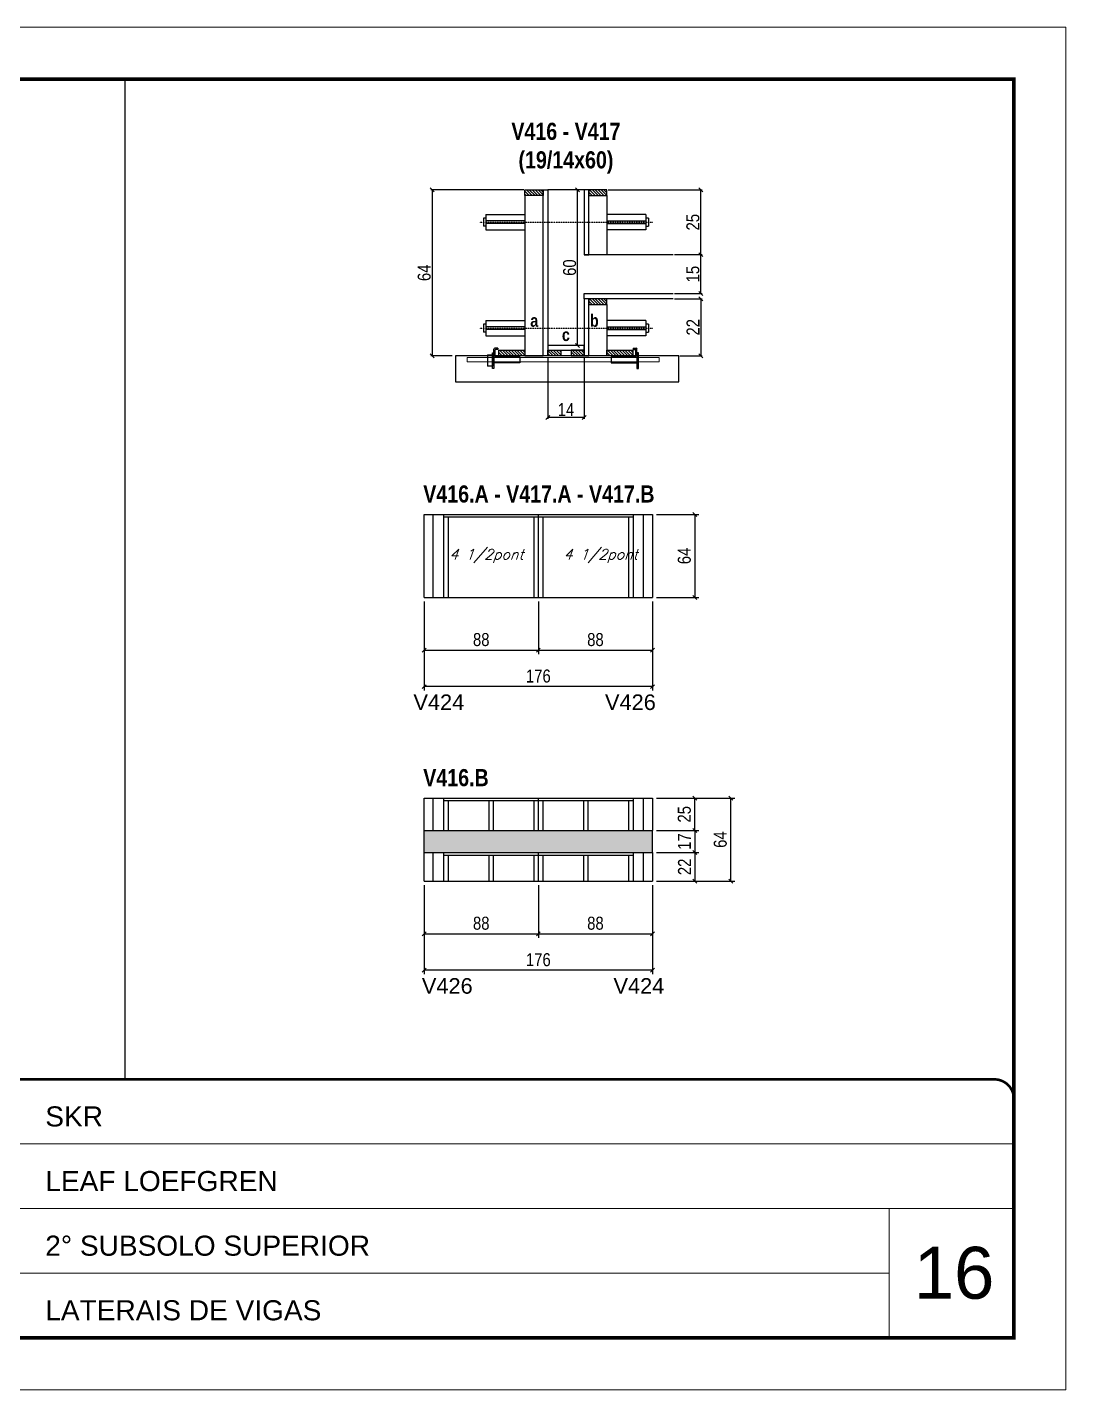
# Model space of a CAD drawing. Extents: x 3309 to 9590, y -2522 to 15424.
# Drawn here: x 8763 to 9563, y 10112 to 11162 of the extents above; entities that cross this region are included whole.
import ezdxf

# ---------------------------------------------------------------- set-up
doc = ezdxf.new("R2010")
doc.units = 0
for name, pattern in [('CONTINUO', [0]), ('DASHED', [0.75, 0.5, -0.25]), ('HIDDEN', [0.375, 0.25, -0.125])]:
    doc.linetypes.add(name, pattern=pattern)
for name, color, linetype in [('5', 5, 'Continuous'), ('barrote', 251, 'Continuous'), ('COTA', 241, 'Continuous'), ('detalhes', 4, 'Continuous'), ('NOMENCLATURA', 7, 'Continuous'), ('Painéis', 200, 'Continuous'), ('presilha', 1, 'Continuous'), ('SARR_2.2x10', 60, 'Continuous'), ('SARR_2.2x7', 40, 'Continuous'), ('SARR_3.5x7', 81, 'Continuous'), ('TENSOR', 3, 'Continuous'), ('texto', 7, 'Continuous')]:
    doc.layers.add(name, color=color, linetype=linetype)
for name, color, linetype, lineweight in [('CARIMBO', 255, 'Continuous', 9), ('CONCRETO', 251, 'Continuous', 25), ('Folhas', 255, 'Continuous', 9), ('SARRAFO DE PRESSAO', 251, 'DASHED', 9), ('SCO-___-LAJ', 2, 'Continuous', 0)]:
    doc.layers.add(name, color=color, linetype=linetype, lineweight=lineweight)
doc.styles.add('ARIAL', font='arial.ttf')
doc.styles.add('COTA TECNICA', font='techl___.ttf', dxfattribs={"height": 10})
doc.styles.add('COTA TECNICA 2X', font='techl___.ttf', dxfattribs={"height": 10})
doc.styles.add('Romans', font='romans.shx')
doc.styles.get("Standard").update_dxf_attribs({"font": 'arial.ttf'})
doc.styles.add('TECNICA', font='techb___.ttf', dxfattribs={"height": 10})
doc.dimstyles.new('PAINEL', dxfattribs={"dimtxt": 10, "dimasz": 3, "dimexe": 3, "dimexo": 3, "dimgap": 3, "dimtad": 1, "dimdec": 1, "dimzin": 12, "dimdsep": 46, "dimtxsty": 'COTA TECNICA', "dimblk1": 'OBLIQUE', "dimblk2": 'OBLIQUE', "dimsah": 1, "dimcen": 0.9, "dimclrd": 4, "dimclre": 4, "dimclrt": 240, "dimadec": 1, "dimazin": 3, "dimtfac": 1, "dimtdec": 1, "dimtmove": 0, "dimatfit": 3, "dimfxl": 1, "dimtolj": 1, "dimtzin": 12, "dimarcsym": 0})
doc.dimstyles.new('SECAO', dxfattribs={"dimscale": 0.333333, "dimtxt": 5, "dimasz": 9, "dimexe": 3, "dimexo": 3, "dimgap": 3, "dimtad": 1, "dimdec": 1, "dimlfac": 0.5, "dimzin": 12, "dimdsep": 46, "dimtxsty": 'COTA TECNICA 2X', "dimblk1": 'OBLIQUE', "dimblk2": 'OBLIQUE', "dimsah": 1, "dimcen": 0.9, "dimclrd": 4, "dimclre": 4, "dimclrt": 240, "dimadec": 1, "dimazin": 3, "dimtfac": 1, "dimtdec": 1, "dimtmove": 0, "dimatfit": 3, "dimfxl": 1, "dimtolj": 1, "dimtzin": 12, "dimarcsym": 0})

# ---------------------------------------------------------------- blocks, each defined once
blk = doc.blocks.new('9999999999')
at = {"color": 30, "linetype": 'CONTINUO'}
for p, q in [((98564.6, 34379.6), (99584, 34379.6)), ((98564.6, 34329.8), (99488, 34329.8)), ((99584, 34329.8), (99488, 34329.8)), ((99488, 34329.8), (99488, 34230.2)), ((98564.6, 34280), (99488, 34280))]:
    blk.add_line(p, q, dxfattribs=at)
at = {"color": 30, "linetype": 'CONTINUO', "const_width": 2}
blk.add_lwpolyline([(99584, 34230.2), (99584, 34414.4, 0.414214), (99569, 34429.4), (98229, 34429.4, 0.414214), (98214, 34414.4), (98214, 34245.2, 0.414214), (98229, 34230.2), (99584, 34230.2)], format="xyb", dxfattribs=at)
at = {"layer": 'Folhas'}
blk.add_lwpolyline([(98139, 34190.2), (99624, 34190.2), (99624, 35240.2), (98139, 35240.2)], close=True, dxfattribs=at)
at = {"layer": 'Folhas', "color": 30, "const_width": 3}
blk.add_lwpolyline([(98214, 34230.2), (99584, 34230.2), (99584, 35200.2), (98214, 35200.2)], close=True, dxfattribs=at)
at = {"color": 7, "linetype": 'Continuous', "ltscale": 5, "style": 'ARIAL'}
for s, height, p in [('SKR', 15.48, (98837.7, 34393.1)), ('LEAF LOEFGREN', 15.483, (98837.7, 34343.3)), ('2° SUBSOLO SUPERIOR', 15.483, (98837.7, 34293.5)), ('LATERAIS DE VIGAS', 15.483, (98837.7, 34243.7))]:
    blk.add_text(s, height=height, dxfattribs=at).set_placement(p)
blk = doc.blocks.new('_Oblique')
at = {"color": 0, "linetype": 'ByBlock', "lineweight": -2}
blk.add_line((-0.5, -0.5), (0.5, 0.5), dxfattribs=at)
blk = doc.blocks.new('*D1242')
at = {"layer": 'COTA', "color": 4, "lineweight": -2, "transparency": 16777216}
for p, q in [((9163.8, 10907.9), (9163.8, 10860.4)), ((9191.8, 10907.9), (9191.8, 10860.4)), ((9191.8, 10861.4), (9163.8, 10861.4))]:
    blk.add_line(p, q, dxfattribs=at)
at = {"layer": 'Defpoints', "color": 0, "transparency": 16777216}
for p in [(9163.8, 10908.9), (9191.8, 10908.9), (9163.8, 10861.4)]:
    blk.add_point(p, dxfattribs=at)
at = {"layer": 'COTA', "color": 4, "lineweight": -2, "transparency": 16777216, "xscale": 3, "yscale": 3, "zscale": 3, "rotation": 180}
blk.add_blockref('_Oblique', (9163.8, 10861.4), dxfattribs=at)
at = {"layer": 'COTA', "color": 4, "lineweight": -2, "transparency": 16777216, "xscale": 3, "yscale": 3, "zscale": 3}
blk.add_blockref('_Oblique', (9191.8, 10861.4), dxfattribs=at)
at = {"layer": 'COTA', "color": 240, "transparency": 16777216, "insert": (9177.8, 10867.5), "char_height": 10, "attachment_point": 5, "style": 'COTA TECNICA 2X'}
blk.add_mtext('\\A1;14', dxfattribs=at)
blk = doc.blocks.new('PRESILHA METÁLICA 1')
at = {"layer": 'presilha'}
for p, q in [((7.5, 10.6), (7.5, 19.9)), ((12, 21), (8.6, 21)), ((9, 11.6), (9, 18.9)), ((12, 19.5), (9.6, 19.5)), ((12, 21), (12, 19.5)), ((0, 13), (6, 13)), ((0, 13), (0, 0)), ((6, 0), (0, 0)), ((6, 15.5), (7.5, 15.5)), ((6, -2.5), (6, 15.5)), ((6, 13), (6, 0)), ((7.5, 15.5), (7.5, -2.5)), ((37.5, 4.1), (7.5, 4.1)), ((37.5, 11), (9.6, 11)), ((37.5, 11), (37.5, 4.1)), ((7.5, -2.5), (6, -2.5))]:
    blk.add_line(p, q, dxfattribs=at)
for centre, radius, start, end in [((8.6, 19.9), 1.14, 90, 180), ((9.6, 18.9), 0.57, 90, 180), ((9.6, 11.6), 0.57, 180, 270)]:
    blk.add_arc(centre, radius, start, end, dxfattribs=at)
blk = doc.blocks.new('PRESILHA METÁLICA 2')
at = {"layer": 'presilha'}
for p, q in [((-5.2, 23.5), (-5.2, 22)), ((-5.2, 23.5), (-1.9, 23.5)), ((-5.2, 22), (-2.8, 22)), ((-2.2, 14.1), (-2.2, 21.4)), ((0.8, 18), (-0.8, 18)), ((-0.8, 18), (-0.8, 0)), ((-0.8, 14.6), (-0.8, 22.4)), ((0.8, 0), (0.8, 18)), ((-30.8, 13.5), (-30.8, 6.6)), ((-30.8, 13.5), (-2.8, 13.5)), ((-30.8, 6.6), (-0.8, 6.6)), ((-0.8, 0), (0.8, 0))]:
    blk.add_line(p, q, dxfattribs=at)
for centre, radius, start, end in [((-2.8, 21.4), 0.57, 0, 90), ((-1.9, 22.4), 1.14, 0, 90), ((-2.8, 14.1), 0.57, 270, 0)]:
    blk.add_arc(centre, radius, start, end, dxfattribs=at)
blk = doc.blocks.new('*D1243')
at = {"layer": 'COTA', "color": 4, "lineweight": -2, "transparency": 16777216}
for p, q in [((9145.2, 11036.9), (9073.7, 11036.9)), ((9074.7, 11036.9), (9074.7, 10908.9)), ((9090, 10908.9), (9073.7, 10908.9))]:
    blk.add_line(p, q, dxfattribs=at)
at = {"layer": 'Defpoints', "color": 0, "transparency": 16777216}
for p in [(9146.2, 11036.9), (9074.7, 10908.9), (9091, 10908.9)]:
    blk.add_point(p, dxfattribs=at)
at = {"layer": 'COTA', "color": 4, "lineweight": -2, "transparency": 16777216, "xscale": 3, "yscale": 3, "zscale": 3}
for p, rotation in [((9074.7, 11036.9), 90), ((9074.7, 10908.9), 270)]:
    blk.add_blockref('_Oblique', p, dxfattribs=dict(at, rotation=rotation))
at = {"layer": 'COTA', "color": 240, "transparency": 16777216, "insert": (9068.6, 10972.9), "char_height": 10, "attachment_point": 5, "rotation": 90, "style": 'COTA TECNICA 2X'}
blk.add_mtext('\\A1;64', dxfattribs=at)
blk = doc.blocks.new('*D1244')
at = {"layer": 'COTA', "color": 4, "lineweight": -2, "transparency": 16777216}
for p, q in [((9261.5, 10952.9), (9282.7, 10952.9)), ((9281.7, 10952.9), (9281.7, 10908.9)), ((9265.6, 10908.9), (9282.7, 10908.9))]:
    blk.add_line(p, q, dxfattribs=at)
at = {"layer": 'Defpoints', "color": 0, "transparency": 16777216}
for p in [(9260.5, 10952.9), (9264.6, 10908.9), (9281.7, 10908.9)]:
    blk.add_point(p, dxfattribs=at)
at = {"layer": 'COTA', "color": 4, "lineweight": -2, "transparency": 16777216, "xscale": 3, "yscale": 3, "zscale": 3}
for p, rotation in [((9281.7, 10952.9), 90), ((9281.7, 10908.9), 270)]:
    blk.add_blockref('_Oblique', p, dxfattribs=dict(at, rotation=rotation))
at = {"layer": 'COTA', "color": 240, "transparency": 16777216, "insert": (9275.7, 10930.9), "char_height": 10, "attachment_point": 5, "rotation": 90, "style": 'COTA TECNICA 2X'}
blk.add_mtext('\\A1;22', dxfattribs=at)
blk = doc.blocks.new('*D1245')
at = {"layer": 'COTA', "color": 4, "lineweight": -2, "transparency": 16777216}
for p, q in [((9190.8, 11036.9), (9185.7, 11036.9)), ((9186.7, 10916.9), (9186.7, 11036.9)), ((9190.8, 10916.9), (9185.7, 10916.9))]:
    blk.add_line(p, q, dxfattribs=at)
at = {"layer": 'Defpoints', "color": 0, "transparency": 16777216}
for p in [(9186.7, 11036.9), (9191.8, 11036.9), (9191.8, 10916.9)]:
    blk.add_point(p, dxfattribs=at)
at = {"layer": 'COTA', "color": 4, "lineweight": -2, "transparency": 16777216, "xscale": 3, "yscale": 3, "zscale": 3}
for p, rotation in [((9186.7, 11036.9), 90), ((9186.7, 10916.9), 270)]:
    blk.add_blockref('_Oblique', p, dxfattribs=dict(at, rotation=rotation))
at = {"layer": 'COTA', "color": 240, "transparency": 16777216, "insert": (9180.6, 10976.9), "char_height": 10, "attachment_point": 5, "rotation": 90, "style": 'COTA TECNICA 2X'}
blk.add_mtext('\\A1;60', dxfattribs=at)
blk = doc.blocks.new('*D1246')
at = {"layer": 'COTA', "color": 4, "lineweight": -2, "transparency": 16777216}
for p, q in [((9261.5, 10986.9), (9282.7, 10986.9)), ((9281.7, 10956.9), (9281.7, 10986.9)), ((9261.5, 10956.9), (9282.7, 10956.9))]:
    blk.add_line(p, q, dxfattribs=at)
at = {"layer": 'Defpoints', "color": 0, "transparency": 16777216}
for p in [(9260.5, 10986.9), (9281.7, 10986.9), (9260.5, 10956.9)]:
    blk.add_point(p, dxfattribs=at)
at = {"layer": 'COTA', "color": 4, "lineweight": -2, "transparency": 16777216, "xscale": 3, "yscale": 3, "zscale": 3}
for p, rotation in [((9281.7, 10986.9), 90), ((9281.7, 10956.9), 270)]:
    blk.add_blockref('_Oblique', p, dxfattribs=dict(at, rotation=rotation))
at = {"layer": 'COTA', "color": 240, "transparency": 16777216, "insert": (9275.6, 10971.9), "char_height": 10, "attachment_point": 5, "rotation": 90, "style": 'COTA TECNICA 2X'}
blk.add_mtext('\\A1;15', dxfattribs=at)
blk = doc.blocks.new('*D1247')
at = {"layer": 'COTA', "color": 4, "lineweight": -2, "transparency": 16777216}
for p, q in [((9210.4, 11036.9), (9282.7, 11036.9)), ((9281.7, 10986.9), (9281.7, 11036.9)), ((9261.5, 10986.9), (9282.7, 10986.9))]:
    blk.add_line(p, q, dxfattribs=at)
at = {"layer": 'Defpoints', "color": 0, "transparency": 16777216}
for p in [(9209.4, 11036.9), (9281.7, 11036.9), (9260.5, 10986.9)]:
    blk.add_point(p, dxfattribs=at)
at = {"layer": 'COTA', "color": 4, "lineweight": -2, "transparency": 16777216, "xscale": 3, "yscale": 3, "zscale": 3}
for p, rotation in [((9281.7, 11036.9), 90), ((9281.7, 10986.9), 270)]:
    blk.add_blockref('_Oblique', p, dxfattribs=dict(at, rotation=rotation))
at = {"layer": 'COTA', "color": 240, "transparency": 16777216, "insert": (9275.6, 11011.9), "char_height": 10, "attachment_point": 5, "rotation": 90, "style": 'COTA TECNICA 2X'}
blk.add_mtext('\\A1;25', dxfattribs=at)
blk = doc.blocks.new('*D1248')
at = {"layer": 'COTA', "color": 4, "lineweight": -2, "transparency": 16777216}
for p, q in [((9068.5, 10719.7), (9068.5, 10679.1)), ((9156.5, 10719.7), (9156.5, 10679.1)), ((9068.5, 10682.1), (9156.5, 10682.1))]:
    blk.add_line(p, q, dxfattribs=at)
at = {"layer": 'Defpoints', "color": 0, "transparency": 16777216}
for p in [(9068.5, 10722.7, 0), (9156.5, 10722.7, 0), (9156.5, 10682.1)]:
    blk.add_point(p, dxfattribs=at)
at = {"layer": 'COTA', "color": 4, "lineweight": -2, "transparency": 16777216, "xscale": 3, "yscale": 3, "zscale": 3, "rotation": 180}
blk.add_blockref('_Oblique', (9068.5, 10682.1), dxfattribs=at)
at = {"layer": 'COTA', "color": 4, "lineweight": -2, "transparency": 16777216, "xscale": 3, "yscale": 3, "zscale": 3}
blk.add_blockref('_Oblique', (9156.5, 10682.1), dxfattribs=at)
at = {"layer": 'COTA', "color": 240, "transparency": 16777216, "insert": (9112.5, 10690.2), "char_height": 10, "attachment_point": 5, "style": 'COTA TECNICA'}
blk.add_mtext('\\A1;88', dxfattribs=at)
blk = doc.blocks.new('*D1249')
at = {"layer": 'COTA', "color": 4, "lineweight": -2, "transparency": 16777216}
for p, q in [((9156.5, 10719.7), (9156.5, 10679.1)), ((9244.5, 10719.7), (9244.5, 10679.1)), ((9156.5, 10682.1), (9244.5, 10682.1))]:
    blk.add_line(p, q, dxfattribs=at)
at = {"layer": 'Defpoints', "color": 0, "transparency": 16777216}
for p in [(9156.5, 10722.7, 0), (9244.5, 10722.7, 0), (9244.5, 10682.1)]:
    blk.add_point(p, dxfattribs=at)
at = {"layer": 'COTA', "color": 4, "lineweight": -2, "transparency": 16777216, "xscale": 3, "yscale": 3, "zscale": 3, "rotation": 180}
blk.add_blockref('_Oblique', (9156.5, 10682.1), dxfattribs=at)
at = {"layer": 'COTA', "color": 4, "lineweight": -2, "transparency": 16777216, "xscale": 3, "yscale": 3, "zscale": 3}
blk.add_blockref('_Oblique', (9244.5, 10682.1), dxfattribs=at)
at = {"layer": 'COTA', "color": 240, "transparency": 16777216, "insert": (9200.5, 10690.2), "char_height": 10, "attachment_point": 5, "style": 'COTA TECNICA'}
blk.add_mtext('\\A1;88', dxfattribs=at)
blk = doc.blocks.new('*D1250')
at = {"layer": 'COTA', "color": 4, "lineweight": -2, "transparency": 16777216}
for p, q in [((9068.5, 10719.7), (9068.5, 10651)), ((9244.5, 10719.7), (9244.5, 10651)), ((9244.5, 10654), (9068.5, 10654))]:
    blk.add_line(p, q, dxfattribs=at)
at = {"layer": 'Defpoints', "color": 0, "transparency": 16777216}
for p in [(9068.5, 10722.7, 0), (9244.5, 10722.7, 0), (9068.5, 10654)]:
    blk.add_point(p, dxfattribs=at)
at = {"layer": 'COTA', "color": 4, "lineweight": -2, "transparency": 16777216, "xscale": 3, "yscale": 3, "zscale": 3, "rotation": 180}
blk.add_blockref('_Oblique', (9068.5, 10654), dxfattribs=at)
at = {"layer": 'COTA', "color": 4, "lineweight": -2, "transparency": 16777216, "xscale": 3, "yscale": 3, "zscale": 3}
blk.add_blockref('_Oblique', (9244.5, 10654), dxfattribs=at)
at = {"layer": 'COTA', "color": 240, "transparency": 16777216, "insert": (9156.5, 10662.1), "char_height": 10, "attachment_point": 5, "style": 'COTA TECNICA'}
blk.add_mtext('\\A1;176', dxfattribs=at)
blk = doc.blocks.new('*D1251')
at = {"layer": 'COTA', "color": 4, "lineweight": -2, "transparency": 16777216}
for p, q in [((9247.5, 10786.7), (9280.1, 10786.7)), ((9277.1, 10786.7), (9277.1, 10722.7)), ((9247.5, 10722.7), (9280.1, 10722.7))]:
    blk.add_line(p, q, dxfattribs=at)
at = {"layer": 'Defpoints', "color": 0, "transparency": 16777216}
for p in [(9244.5, 10786.7, 0), (9244.5, 10722.7, 0), (9277.1, 10722.7)]:
    blk.add_point(p, dxfattribs=at)
at = {"layer": 'COTA', "color": 4, "lineweight": -2, "transparency": 16777216, "xscale": 3, "yscale": 3, "zscale": 3}
for p, rotation in [((9277.1, 10786.7), 90), ((9277.1, 10722.7), 270)]:
    blk.add_blockref('_Oblique', p, dxfattribs=dict(at, rotation=rotation))
at = {"layer": 'COTA', "color": 240, "transparency": 16777216, "insert": (9269, 10754.7), "char_height": 10, "attachment_point": 5, "rotation": 90, "style": 'COTA TECNICA'}
blk.add_mtext('\\A1;64', dxfattribs=at)
blk = doc.blocks.new('*D1252')
at = {"layer": 'COTA', "color": 4, "lineweight": -2, "transparency": 16777216}
for p, q in [((9068.5, 10501.1), (9068.5, 10460.5)), ((9156.5, 10501.1), (9156.5, 10460.5)), ((9068.5, 10463.5), (9156.5, 10463.5))]:
    blk.add_line(p, q, dxfattribs=at)
at = {"layer": 'Defpoints', "color": 0, "transparency": 16777216}
for p in [(9068.5, 10504.1, 0), (9156.5, 10504.1, 0), (9156.5, 10463.5)]:
    blk.add_point(p, dxfattribs=at)
at = {"layer": 'COTA', "color": 4, "lineweight": -2, "transparency": 16777216, "xscale": 3, "yscale": 3, "zscale": 3, "rotation": 180}
blk.add_blockref('_Oblique', (9068.5, 10463.5), dxfattribs=at)
at = {"layer": 'COTA', "color": 4, "lineweight": -2, "transparency": 16777216, "xscale": 3, "yscale": 3, "zscale": 3}
blk.add_blockref('_Oblique', (9156.5, 10463.5), dxfattribs=at)
at = {"layer": 'COTA', "color": 240, "transparency": 16777216, "insert": (9112.5, 10471.6), "char_height": 10, "attachment_point": 5, "style": 'COTA TECNICA'}
blk.add_mtext('\\A1;88', dxfattribs=at)
blk = doc.blocks.new('*D1253')
at = {"layer": 'COTA', "color": 4, "lineweight": -2, "transparency": 16777216}
for p, q in [((9156.5, 10501.1), (9156.5, 10460.5)), ((9244.5, 10501.1), (9244.5, 10460.5)), ((9156.5, 10463.5), (9244.5, 10463.5))]:
    blk.add_line(p, q, dxfattribs=at)
at = {"layer": 'Defpoints', "color": 0, "transparency": 16777216}
for p in [(9156.5, 10504.1, 0), (9244.5, 10504.1, 0), (9244.5, 10463.5)]:
    blk.add_point(p, dxfattribs=at)
at = {"layer": 'COTA', "color": 4, "lineweight": -2, "transparency": 16777216, "xscale": 3, "yscale": 3, "zscale": 3, "rotation": 180}
blk.add_blockref('_Oblique', (9156.5, 10463.5), dxfattribs=at)
at = {"layer": 'COTA', "color": 4, "lineweight": -2, "transparency": 16777216, "xscale": 3, "yscale": 3, "zscale": 3}
blk.add_blockref('_Oblique', (9244.5, 10463.5), dxfattribs=at)
at = {"layer": 'COTA', "color": 240, "transparency": 16777216, "insert": (9200.5, 10471.6), "char_height": 10, "attachment_point": 5, "style": 'COTA TECNICA'}
blk.add_mtext('\\A1;88', dxfattribs=at)
blk = doc.blocks.new('*D1254')
at = {"layer": 'COTA', "color": 4, "lineweight": -2, "transparency": 16777216}
for p, q in [((9068.5, 10501.1), (9068.5, 10432.4)), ((9244.5, 10501.1), (9244.5, 10432.4)), ((9244.5, 10435.4), (9068.5, 10435.4))]:
    blk.add_line(p, q, dxfattribs=at)
at = {"layer": 'Defpoints', "color": 0, "transparency": 16777216}
for p in [(9068.5, 10504.1, 0), (9244.5, 10504.1, 0), (9068.5, 10435.4)]:
    blk.add_point(p, dxfattribs=at)
at = {"layer": 'COTA', "color": 4, "lineweight": -2, "transparency": 16777216, "xscale": 3, "yscale": 3, "zscale": 3, "rotation": 180}
blk.add_blockref('_Oblique', (9068.5, 10435.4), dxfattribs=at)
at = {"layer": 'COTA', "color": 4, "lineweight": -2, "transparency": 16777216, "xscale": 3, "yscale": 3, "zscale": 3}
blk.add_blockref('_Oblique', (9244.5, 10435.4), dxfattribs=at)
at = {"layer": 'COTA', "color": 240, "transparency": 16777216, "insert": (9156.5, 10443.5), "char_height": 10, "attachment_point": 5, "style": 'COTA TECNICA'}
blk.add_mtext('\\A1;176', dxfattribs=at)
blk = doc.blocks.new('*D1255')
at = {"layer": 'COTA', "color": 4, "lineweight": -2, "transparency": 16777216}
for p, q in [((9247.5, 10526.1), (9280.1, 10526.1)), ((9277.1, 10526.1), (9277.1, 10504.1)), ((9247.5, 10504.1), (9280.1, 10504.1))]:
    blk.add_line(p, q, dxfattribs=at)
at = {"layer": 'Defpoints', "color": 0, "transparency": 16777216}
for p in [(9244.5, 10526.1, 0), (9244.5, 10504.1, 0), (9277.1, 10504.1)]:
    blk.add_point(p, dxfattribs=at)
at = {"layer": 'COTA', "color": 4, "lineweight": -2, "transparency": 16777216, "xscale": 3, "yscale": 3, "zscale": 3}
for p, rotation in [((9277.1, 10526.1), 90), ((9277.1, 10504.1), 270)]:
    blk.add_blockref('_Oblique', p, dxfattribs=dict(at, rotation=rotation))
at = {"layer": 'COTA', "color": 240, "transparency": 16777216, "insert": (9269.1, 10515.1), "char_height": 10, "attachment_point": 5, "rotation": 90, "style": 'COTA TECNICA'}
blk.add_mtext('\\A1;22', dxfattribs=at)
blk = doc.blocks.new('*D1256')
at = {"layer": 'COTA', "color": 4, "lineweight": -2, "transparency": 16777216}
for p, q in [((9247.5, 10568.1), (9280.1, 10568.1)), ((9277.1, 10543.1), (9277.1, 10568.1)), ((9247.5, 10543.1), (9280.1, 10543.1))]:
    blk.add_line(p, q, dxfattribs=at)
at = {"layer": 'Defpoints', "color": 0, "transparency": 16777216}
for p in [(9244.5, 10568.1, 0), (9277.1, 10568.1), (9244.5, 10543.1, 0)]:
    blk.add_point(p, dxfattribs=at)
at = {"layer": 'COTA', "color": 4, "lineweight": -2, "transparency": 16777216, "xscale": 3, "yscale": 3, "zscale": 3}
for p, rotation in [((9277.1, 10568.1), 90), ((9277.1, 10543.1), 270)]:
    blk.add_blockref('_Oblique', p, dxfattribs=dict(at, rotation=rotation))
at = {"layer": 'COTA', "color": 240, "transparency": 16777216, "insert": (9269, 10555.6), "char_height": 10, "attachment_point": 5, "rotation": 90, "style": 'COTA TECNICA'}
blk.add_mtext('\\A1;25', dxfattribs=at)
blk = doc.blocks.new('*D1257')
at = {"layer": 'COTA', "color": 4, "lineweight": -2, "transparency": 16777216}
for p, q in [((9247.5, 10543.1), (9280.1, 10543.1)), ((9277.1, 10543.1), (9277.1, 10526.1)), ((9247.5, 10526.1), (9280.1, 10526.1))]:
    blk.add_line(p, q, dxfattribs=at)
at = {"layer": 'Defpoints', "color": 0, "transparency": 16777216}
for p in [(9244.5, 10543.1, 0), (9244.5, 10526.1, 0), (9277.1, 10526.1)]:
    blk.add_point(p, dxfattribs=at)
at = {"layer": 'COTA', "color": 4, "lineweight": -2, "transparency": 16777216, "xscale": 3, "yscale": 3, "zscale": 3}
for p, rotation in [((9277.1, 10543.1), 90), ((9277.1, 10526.1), 270)]:
    blk.add_blockref('_Oblique', p, dxfattribs=dict(at, rotation=rotation))
at = {"layer": 'COTA', "color": 240, "transparency": 16777216, "insert": (9269, 10534.6), "char_height": 10, "attachment_point": 5, "rotation": 90, "style": 'COTA TECNICA'}
blk.add_mtext('\\A1;17', dxfattribs=at)
blk = doc.blocks.new('*D1258')
at = {"layer": 'COTA', "color": 4, "lineweight": -2, "transparency": 16777216}
for p, q in [((9247.5, 10568.1), (9307.8, 10568.1)), ((9304.8, 10504.1), (9304.8, 10568.1)), ((9247.5, 10504.1), (9307.8, 10504.1))]:
    blk.add_line(p, q, dxfattribs=at)
at = {"layer": 'Defpoints', "color": 0, "transparency": 16777216}
for p in [(9244.5, 10568.1, 0), (9304.8, 10568.1), (9244.5, 10504.1, 0)]:
    blk.add_point(p, dxfattribs=at)
at = {"layer": 'COTA', "color": 4, "lineweight": -2, "transparency": 16777216, "xscale": 3, "yscale": 3, "zscale": 3}
for p, rotation in [((9304.8, 10568.1), 90), ((9304.8, 10504.1), 270)]:
    blk.add_blockref('_Oblique', p, dxfattribs=dict(at, rotation=rotation))
at = {"layer": 'COTA', "color": 240, "transparency": 16777216, "insert": (9296.7, 10536.1), "char_height": 10, "attachment_point": 5, "rotation": 90, "style": 'COTA TECNICA'}
blk.add_mtext('\\A1;64', dxfattribs=at)

msp = doc.modelspace()

# ---------------------------------------------------------------- hatches: boundary and pattern name
at = {"layer": 'COTA'}
h = msp.add_hatch(dxfattribs=at)
h.set_pattern_fill('AR-CONC', color=256, scale=0.03)
h.paths.add_polyline_path([(9244.54, 10526.06), (9244.54, 10543.06), (9068.54, 10543.06), (9068.54, 10526.06)])
at = {"layer": 'SARR_2.2x10'}
h = msp.add_hatch(dxfattribs=at)
h.set_pattern_fill('ANSI31', color=256, scale=0.5, angle=90)
h.set_pattern_definition([(135, (42319.7031, -112603.3136), (-1.122532015, -1.122532015), [])])
h.paths.add_polyline_path([(9126.16, 10913.26), (9126.16, 10908.86), (9146.16, 10908.86), (9146.16, 10913.26)])
h = msp.add_hatch(dxfattribs=at)
h.set_pattern_fill('ANSI31', color=256, scale=0.5, angle=90)
h.set_pattern_definition([(135, (42402.9031, -112603.3136), (-1.122532015, -1.122532015), [])])
h.paths.add_polyline_path([(9209.36, 10913.26), (9209.36, 10908.86), (9229.36, 10908.86), (9229.36, 10913.26)])
at = {"layer": 'SARR_2.2x7'}
h = msp.add_hatch(dxfattribs=at)
h.set_pattern_fill('ANSI31', color=256, scale=0.5, angle=90)
h.set_pattern_definition([(135, (42333.7031, -112479.7136), (-1.122532015, -1.122532015), [])])
h.paths.add_polyline_path([(9160.16, 11036.86), (9160.16, 11032.46), (9146.16, 11032.46), (9146.16, 11036.86)])
h = msp.add_hatch(dxfattribs=at)
h.set_pattern_fill('ANSI31', color=256, scale=0.5, angle=90)
h.set_pattern_definition([(135, (42303.7031, -112479.7136), (-1.122532015, -1.122532015), [])])
h.paths.add_polyline_path([(9195.36, 11036.86), (9195.36, 11032.46), (9209.36, 11032.46), (9209.36, 11036.86)])
h = msp.add_hatch(dxfattribs=at)
h.set_pattern_fill('ANSI31', color=256, scale=0.5, angle=90)
h.set_pattern_definition([(135, (42303.7031, -112563.7136), (-1.122532015, -1.122532015), [])])
h.paths.add_polyline_path([(9195.36, 10952.86), (9195.36, 10948.46), (9209.36, 10948.46), (9209.36, 10952.86)])
h = msp.add_hatch(dxfattribs=at)
h.set_pattern_fill('ANSI31', color=256, scale=0.5, angle=90)
h.set_pattern_definition([(135, (42399.3031, -112603.3136), (-1.122532015, -1.122532015), [])])
h.paths.add_polyline_path([(9173.76, 10908.86), (9173.76, 10913.26), (9163.76, 10913.26), (9163.76, 10908.86)])
h = msp.add_hatch(dxfattribs=at)
h.set_pattern_fill('ANSI31', color=256, scale=0.5, angle=90)
h.set_pattern_definition([(135, (42389.3031, -112603.3136), (-1.122532015, -1.122532015), [])])
h.paths.add_polyline_path([(9181.76, 10913.26), (9181.76, 10908.86), (9191.76, 10908.86), (9191.76, 10913.26)])

# ---------------------------------------------------------------- linework, layer by layer
at = {"ltscale": 3}
for p, q in [((9114.16, 11014.96), (9114.16, 11008.96)), ((9116.16, 11014.96), (9114.16, 11014.96)), ((9116.16, 11017.96), (9116.16, 11005.96)), ((9116.16, 11017.96), (9146.16, 11017.96)), ((9239.36, 11017.96), (9209.36, 11017.96)), ((9239.36, 11017.96), (9239.36, 11005.96)), ((9241.36, 11014.96), (9239.36, 11014.96)), ((9241.36, 11014.96), (9241.36, 11008.96)), ((9116.16, 11008.96), (9114.16, 11008.96)), ((9146.16, 11012.96), (9116.16, 11012.96)), ((9146.16, 11010.96), (9116.16, 11010.96)), ((9116.16, 11005.96), (9146.16, 11005.96)), ((9209.36, 11012.96), (9239.36, 11012.96)), ((9209.36, 11010.96), (9239.36, 11010.96)), ((9239.36, 11005.96), (9209.36, 11005.96)), ((9239.36, 11008.96), (9241.36, 11008.96)), ((9114.16, 10933.22), (9114.16, 10927.22)), ((9116.16, 10933.22), (9114.16, 10933.22)), ((9116.16, 10936.22), (9116.16, 10924.22)), ((9116.16, 10936.22), (9146.16, 10936.22)), ((9146.16, 10931.22), (9116.16, 10931.22)), ((9239.36, 10936.22), (9209.36, 10936.22)), ((9209.36, 10931.22), (9239.36, 10931.22)), ((9239.36, 10936.22), (9239.36, 10924.22)), ((9241.36, 10933.22), (9239.36, 10933.22)), ((9241.36, 10933.22), (9241.36, 10927.22)), ((9116.16, 10927.22), (9114.16, 10927.22)), ((9146.16, 10929.22), (9116.16, 10929.22)), ((9116.16, 10924.22), (9146.16, 10924.22)), ((9209.36, 10929.22), (9239.36, 10929.22)), ((9239.36, 10924.22), (9209.36, 10924.22)), ((9239.36, 10927.22), (9241.36, 10927.22))]:
    msp.add_line(p, q, dxfattribs=at)
at = {"layer": 'barrote'}
msp.add_lwpolyline([(9092.71, 10888.86), (9264.63, 10888.86), (9264.63, 10908.86), (9092.71, 10908.86)], close=True, dxfattribs=at)
at = {"layer": 'CONCRETO', "linetype": 'Continuous'}
for p, q in [((9191.76, 11036.86), (9163.76, 11036.86)), ((9260.46, 10986.86), (9191.76, 10986.86))]:
    msp.add_line(p, q, dxfattribs=at)
at = {"layer": 'COTA'}
for p, q in [((8837.87, 11122.13), (8837.87, 10351.38)), ((9068.54, 10526.06, 0), (9068.54, 10543.06, 0)), ((9244.54, 10526.06, 0), (9244.54, 10543.06, 0))]:
    msp.add_line(p, q, dxfattribs=at)
at = {"layer": 'Painéis', "linetype": 'ByBlock'}
for p, q in [((9068.54, 10786.68, 0), (9244.54, 10786.68, 0)), ((9068.54, 10722.68, 0), (9068.54, 10786.68, 0)), ((9156.54, 10722.68, 0), (9156.54, 10786.68, 0)), ((9244.54, 10786.68, 0), (9244.54, 10722.68, 0)), ((9068.54, 10722.68, 0), (9244.54, 10722.68, 0)), ((9068.54, 10568.06, 0), (9244.54, 10568.06, 0)), ((9068.54, 10543.06, 0), (9068.54, 10568.06, 0)), ((9156.54, 10543.06, 0), (9156.54, 10568.06, 0)), ((9244.54, 10568.06, 0), (9244.54, 10543.06, 0)), ((9068.54, 10543.06, 0), (9244.54, 10543.06, 0)), ((9068.54, 10526.06, 0), (9244.54, 10526.06, 0)), ((9068.54, 10504.06, 0), (9068.54, 10526.06, 0)), ((9156.54, 10504.06, 0), (9156.54, 10526.06, 0)), ((9244.54, 10526.06, 0), (9244.54, 10504.06, 0)), ((9068.54, 10504.06, 0), (9244.54, 10504.06, 0))]:
    msp.add_line(p, q, dxfattribs=at)
at = {"layer": 'Painéis', "linetype": 'Continuous'}
for points in [[(9160.16, 10908.86), (9160.16, 11036.86), (9163.76, 11036.86), (9163.76, 10908.86)], [(9195.36, 10986.86), (9195.36, 11036.86), (9191.76, 11036.86), (9191.76, 10986.86)], [(9195.36, 10908.86), (9195.36, 10952.86), (9191.76, 10952.86), (9191.76, 10908.86)], [(9191.76, 10916.86), (9163.76, 10916.86), (9163.76, 10913.26), (9191.76, 10913.26)]]:
    msp.add_lwpolyline(points, close=True, dxfattribs=at)
at = {"layer": 'Painéis', "linetype": 'Continuous', "elevation": 0}
msp.add_lwpolyline([(9260.46, 10952.86), (9191.76, 10952.86), (9191.76, 10956.86), (9260.46, 10956.86)], dxfattribs=at)
at = {"layer": 'SARR_2.2x10'}
for points in [[(9126.16, 10913.26), (9146.16, 10913.26), (9146.16, 10908.86), (9126.16, 10908.86)], [(9209.36, 10913.26), (9229.36, 10913.26), (9229.36, 10908.86), (9209.36, 10908.86)]]:
    msp.add_lwpolyline(points, close=True, dxfattribs=at)
at = {"layer": 'SARR_2.2x7', "linetype": 'Continuous'}
for p, q in [((9075.54, 10722.68, 0), (9075.54, 10786.68, 0)), ((9156.54, 10784.48, 0), (9083.54, 10784.48, 0)), ((9229.54, 10784.48, 0), (9156.54, 10784.48, 0)), ((9237.54, 10722.68, 0), (9237.54, 10786.68, 0)), ((9075.54, 10543.06, 0), (9075.54, 10568.06, 0)), ((9156.54, 10565.86, 0), (9083.54, 10565.86, 0)), ((9229.54, 10565.86, 0), (9156.54, 10565.86, 0)), ((9237.54, 10543.06, 0), (9237.54, 10568.06, 0)), ((9075.54, 10504.06, 0), (9075.54, 10526.06, 0)), ((9156.54, 10523.86, 0), (9083.54, 10523.86, 0)), ((9229.54, 10523.86, 0), (9156.54, 10523.86, 0)), ((9237.54, 10504.06, 0), (9237.54, 10526.06, 0))]:
    msp.add_line(p, q, dxfattribs=at)
at = {"layer": 'SARR_2.2x7', "elevation": 0}
for points in [[(9146.16, 11036.86), (9160.16, 11036.86), (9160.16, 11032.46), (9146.16, 11032.46)], [(9209.36, 11036.86), (9195.36, 11036.86), (9195.36, 11032.46), (9209.36, 11032.46)], [(9209.36, 10952.86), (9195.36, 10952.86), (9195.36, 10948.46), (9209.36, 10948.46)]]:
    msp.add_lwpolyline(points, close=True, dxfattribs=at)
at = {"layer": 'SARR_2.2x7'}
for points in [[(9163.76, 10913.26), (9173.76, 10913.26), (9173.76, 10908.86), (9163.76, 10908.86)], [(9191.76, 10913.26), (9181.76, 10913.26), (9181.76, 10908.86), (9191.76, 10908.86)]]:
    msp.add_lwpolyline(points, close=True, dxfattribs=at)
at = {"layer": 'SARR_3.5x7'}
for p, q in [((9083.54, 10786.68, 0), (9083.54, 10722.68, 0)), ((9087.04, 10784.48, 0), (9087.04, 10722.68, 0)), ((9153.04, 10784.48, 0), (9153.04, 10722.68, 0)), ((9160.04, 10784.48, 0), (9160.04, 10722.68, 0)), ((9226.04, 10784.48, 0), (9226.04, 10722.68, 0)), ((9229.54, 10786.68, 0), (9229.54, 10722.68, 0)), ((9083.54, 10568.06, 0), (9083.54, 10543.06, 0)), ((9087.04, 10565.86, 0), (9087.04, 10543.06, 0)), ((9118.24, 10565.86, 0), (9118.24, 10543.06, 0)), ((9121.74, 10565.86, 0), (9121.74, 10543.06, 0)), ((9153.04, 10565.86, 0), (9153.04, 10543.06, 0)), ((9160.04, 10565.86, 0), (9160.04, 10543.06, 0)), ((9191.24, 10565.86, 0), (9191.24, 10543.06, 0)), ((9194.74, 10565.86, 0), (9194.74, 10543.06, 0)), ((9226.04, 10565.86, 0), (9226.04, 10543.06, 0)), ((9229.54, 10568.06, 0), (9229.54, 10543.06, 0)), ((9083.54, 10526.06, 0), (9083.54, 10504.06, 0)), ((9087.04, 10523.86, 0), (9087.04, 10504.06, 0)), ((9118.24, 10523.86, 0), (9118.24, 10504.06, 0)), ((9121.74, 10523.86, 0), (9121.74, 10504.06, 0)), ((9153.04, 10523.86, 0), (9153.04, 10504.06, 0)), ((9160.04, 10523.86, 0), (9160.04, 10504.06, 0)), ((9191.24, 10523.86, 0), (9191.24, 10504.06, 0)), ((9194.74, 10523.86, 0), (9194.74, 10504.06, 0)), ((9226.04, 10523.86, 0), (9226.04, 10504.06, 0)), ((9229.54, 10526.06, 0), (9229.54, 10504.06, 0))]:
    msp.add_line(p, q, dxfattribs=at)
for points in [[(9160.16, 11032.46), (9146.16, 11032.46), (9146.16, 10908.86), (9160.16, 10908.86)], [(9195.36, 11032.46), (9209.36, 11032.46), (9209.36, 10986.86), (9195.36, 10986.86)], [(9195.36, 10948.46), (9209.36, 10948.46), (9209.36, 10908.86), (9195.36, 10908.86)]]:
    msp.add_lwpolyline(points, close=True, dxfattribs=at)
at = {"layer": 'SCO-___-LAJ', "color": 1}
msp.add_lwpolyline([(9101.71, 10907.52), (9249.55, 10907.52), (9249.55, 10904.32), (9101.71, 10904.32)], close=True, dxfattribs=at)
at = {"layer": 'TENSOR', "linetype": 'HIDDEN', "ltscale": 0.5}
for p, q in [((9111.16, 11011.96), (9244.67, 11011.96)), ((9111.16, 10930.22), (9244.67, 10930.22))]:
    msp.add_line(p, q, dxfattribs=at)

# ---------------------------------------------------------------- block references
at = {"layer": 'presilha', "xscale": 0.6666666666666666, "yscale": 0.6666666666666666, "zscale": 0.6666666666666666}
for name, p in [('PRESILHA METÁLICA 1', (9117.3, 10900.89)), ('PRESILHA METÁLICA 2', (9233.04, 10899.22))]:
    msp.add_blockref(name, p, dxfattribs=at)
at = {"layer": 'SARRAFO DE PRESSAO', "color": 6, "linetype": 'ByBlock'}
msp.add_blockref('9999999999', (-90061.11, -24078.07), dxfattribs=at)

# ---------------------------------------------------------------- texts
at = {"layer": '5', "linetype": 'Continuous'}
for s, rotation, p in [('V424', 359.99996, (9060.26, 10635.97)), ('V426', 359.99996, (9207.87, 10635.97)), ('V426', 0.00004, (9066.76, 10417.35)), ('V424', 0.00004, (9214.41, 10417.35))]:
    msp.add_text(s, height=12, rotation=rotation, dxfattribs=at).set_placement(p)
at = {"layer": 'CARIMBO', "style": 'ARIAL'}
msp.add_text('16', height=40, dxfattribs=at).set_placement((9445.73, 10182.28))
at = {"layer": 'detalhes', "style": 'TECNICA'}
for s, p in [('b', (9196.26, 10931.28)), ('a', (9150.29, 10931.29)), ('c', (9174.66, 10920.33))]:
    msp.add_text(s, height=9.6, dxfattribs=at).set_placement(p)
at = {"layer": 'NOMENCLATURA', "style": 'TECNICA'}
for s, p in [('V416.A - V417.A - V417.B', (9067.82, 10795.87, 0)), ('V416.B', (9067.82, 10577.25, 0))]:
    msp.add_text(s, height=13.2, dxfattribs=at).set_placement(p)
at = {"layer": 'NOMENCLATURA', "insert": (9177.76, 11088.55), "char_height": 13.2, "attachment_point": 2, "style": 'TECNICA'}
msp.add_mtext_dynamic_manual_height_columns('V416 - V417\\P(19/14x60)', width=300.2766, gutter_width=1, heights=[0], dxfattribs=at)
at = {"layer": 'texto', "color": 2, "char_height": 8, "attachment_point": 5, "style": 'Romans'}
for insert in [(9116.54, 10754.68, 0), (9204.54, 10754.68, 0)]:
    msp.add_mtext('{\\Q19;\\C256;4 1/2pont}', dxfattribs=dict(at, insert=insert))

# ---------------------------------------------------------------- dimensions: what is measured, and where the dimension line sits
at = {"layer": 'COTA'}
for base, p1, p2, dimstyle, picture, middle in [((9074.72, 10908.86, 0), (9146.16, 11036.86), (9090.95, 10908.86, 0), 'SECAO', '*D1243', (9068.62, 10972.86, 0)), ((9186.69, 11036.86), (9191.76, 10916.86), (9191.76, 11036.86), 'SECAO', '*D1245', (9180.59, 10976.86)), ((9281.68, 11036.86), (9260.46, 10986.86), (9209.36, 11036.86), 'SECAO', '*D1247', (9275.57, 11011.86)), ((9281.68, 10986.86), (9260.46, 10956.86), (9260.46, 10986.86), 'SECAO', '*D1246', (9275.57, 10971.86)), ((9281.68, 10908.86, 0), (9260.46, 10952.86), (9264.58, 10908.86, 0), 'SECAO', '*D1244', (9275.68, 10930.86, 0)), ((9277.12, 10722.68), (9244.54, 10786.68, 0), (9244.54, 10722.68, 0), 'PAINEL', '*D1251', (9269.02, 10754.68)), ((9277.12, 10568.06), (9244.54, 10543.06, 0), (9244.54, 10568.06, 0), 'PAINEL', '*D1256', (9269.01, 10555.56)), ((9304.84, 10568.06), (9244.54, 10504.06, 0), (9244.54, 10568.06, 0), 'PAINEL', '*D1258', (9296.74, 10536.06)), ((9277.12, 10526.06), (9244.54, 10543.06, 0), (9244.54, 10526.06, 0), 'PAINEL', '*D1257', (9269.05, 10534.56)), ((9277.12, 10504.06), (9244.54, 10526.06, 0), (9244.54, 10504.06, 0), 'PAINEL', '*D1255', (9269.12, 10515.06))]:
    dim = msp.add_linear_dim(base=base, p1=p1, p2=p2, angle=90, dimstyle=dimstyle, dxfattribs=at)
    dim.commit()
    dim.dimension.update_dxf_attribs({"geometry": picture, "text_midpoint": middle})
dim = msp.add_linear_dim(base=(9163.76, 10861.38), p1=(9191.76, 10908.86), p2=(9163.76, 10908.86), angle=180, dimstyle='SECAO', dxfattribs=at)
dim.commit()
dim.dimension.update_dxf_attribs({"geometry": '*D1242', "text_midpoint": (9177.76, 10861.38), "dimtype": 160})
for base, p1, p2, picture, middle in [((9156.54, 10682.08), (9068.54, 10722.68, 0), (9156.54, 10722.68, 0), '*D1248', (9112.54, 10690.17)), ((9068.54, 10653.98), (9244.54, 10722.68, 0), (9068.54, 10722.68, 0), '*D1250', (9156.54, 10662.08)), ((9156.54, 10463.46), (9068.54, 10504.06, 0), (9156.54, 10504.06, 0), '*D1252', (9112.54, 10471.55)), ((9068.54, 10435.36), (9244.54, 10504.06, 0), (9068.54, 10504.06, 0), '*D1254', (9156.54, 10443.46))]:
    dim = msp.add_linear_dim(base=base, p1=p1, p2=p2, dimstyle='PAINEL', dxfattribs=at)
    dim.commit()
    dim.dimension.update_dxf_attribs({"geometry": picture, "text_midpoint": middle})
for base, p1, p2, picture, middle in [((9244.54, 10682.08), (9156.54, 10722.68, 0), (9244.54, 10722.68, 0), '*D1249', (9200.54, 10690.17)), ((9244.54, 10463.46), (9156.54, 10504.06, 0), (9244.54, 10504.06, 0), '*D1253', (9200.54, 10471.55))]:
    dim = msp.add_linear_dim(base=base, p1=p1, p2=p2, dimstyle='PAINEL', override={"dimtmove": 1}, dxfattribs=at)
    dim.commit()
    dim.dimension.update_dxf_attribs({"geometry": picture, "text_midpoint": middle})

doc.saveas('drawing.dxf')
